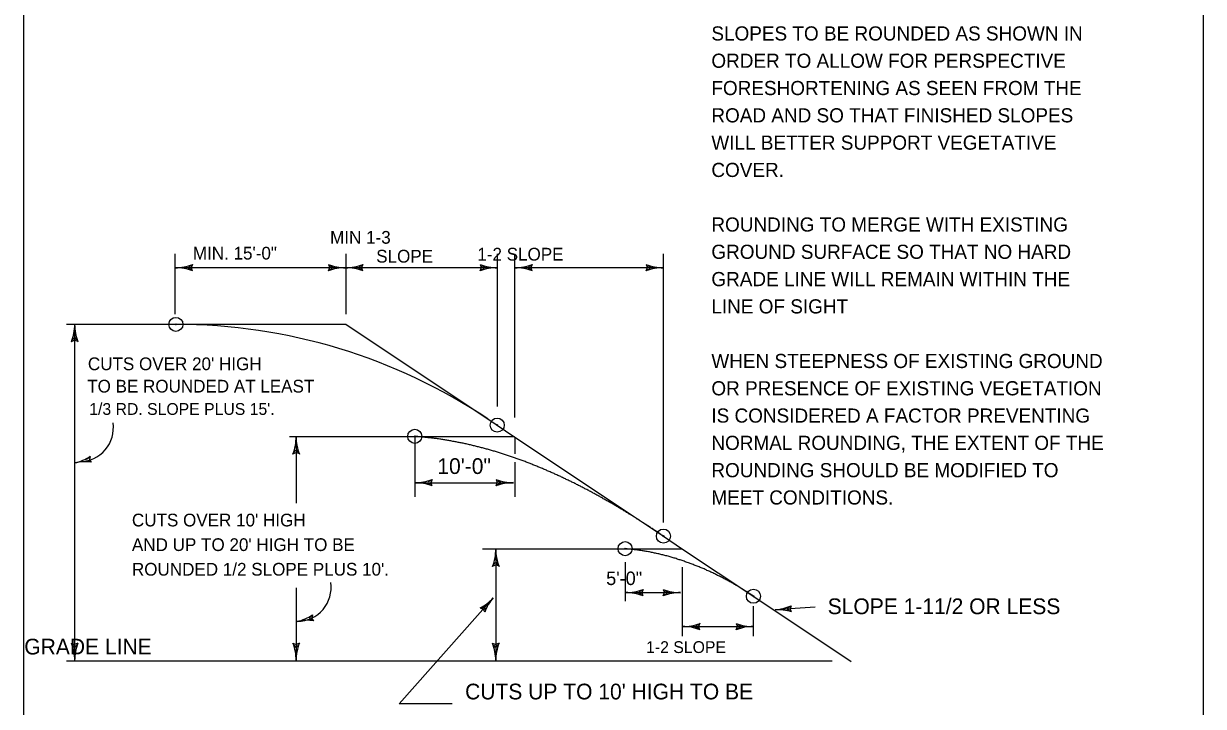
# Model space of a CAD drawing. Extents: x 1000 to 1034, y 999.5 to 1021.5.
# Drawn here: x 1023.5 to 1034, y 1004.54 to 1010.62 of the extents above; entities that cross this region are included whole.
import ezdxf

# ---------------------------------------------------------------- set-up
doc = ezdxf.new("R2010")
doc.units = 0
for name, color, linetype in [('Level 1', 7, 'Continuous'), ('Level 16', 7, 'Continuous'), ('Level 5', 7, 'Continuous'), ('Level 60', 7, 'Continuous'), ('Level 63', 7, 'Continuous')]:
    doc.layers.add(name, color=color, linetype=linetype)

msp = doc.modelspace()

# ---------------------------------------------------------------- linework, layer by layer
at = {"layer": 'Level 1'}
for p, q in [((1023.501, 1002.999), (1023.5, 1020.999)), ((1024.85, 1008.034), (1024.85, 1008.571)), ((1026.371, 1008.034), (1026.371, 1008.571)), ((1027.718, 1007.214), (1027.718, 1008.571)), ((1027.873, 1007.115), (1027.873, 1008.571)), ((1029.194, 1006.181), (1029.194, 1008.571)), ((1024.85, 1007.944), (1023.881, 1007.944)), ((1023.954, 1007.944), (1023.954, 1004.951)), ((1026.371, 1007.944), (1024.85, 1007.944)), ((1026.371, 1007.944), (1027.632, 1007.102)), ((1027.632, 1007.102), (1027.873, 1006.941)), ((1026.726, 1006.944), (1025.867, 1006.944)), ((1025.926, 1006.944), (1025.926, 1006.351)), ((1026.978, 1006.944), (1026.726, 1006.944)), ((1027.868, 1006.944), (1026.978, 1006.944)), ((1026.981, 1006.941), (1026.981, 1006.407)), ((1027.873, 1006.941), (1028.813, 1006.313)), ((1027.873, 1006.941), (1027.873, 1006.791)), ((1027.873, 1006.718), (1027.873, 1006.407)), ((1026.981, 1006.534), (1027.859, 1006.534)), ((1028.813, 1006.313), (1029.194, 1006.059)), ((1029.194, 1006.059), (1029.365, 1005.944)), ((1028.605, 1005.944), (1027.584, 1005.944)), ((1027.702, 1005.944), (1027.702, 1004.951)), ((1028.847, 1005.944), (1028.605, 1005.944)), ((1029.365, 1005.944), (1028.847, 1005.944)), ((1029.365, 1005.944), (1029.998, 1005.522)), ((1028.853, 1005.828), (1028.853, 1005.481)), ((1029.365, 1005.168), (1029.365, 1005.783)), ((1025.926, 1005.598), (1025.926, 1004.951)), ((1026.843, 1004.567), (1027.68, 1005.509)), ((1029.998, 1005.521), (1030.866, 1004.941)), ((1029.996, 1005.168), (1029.996, 1005.435)), ((1030.545, 1005.425), (1030.188, 1005.403)), ((1029.365, 1005.254), (1029.996, 1005.254)), ((1030.697, 1004.944), (1023.881, 1004.944)), ((1027.315, 1004.567), (1026.843, 1004.567))]:
    msp.add_line(p, q, dxfattribs=at)
for centre, radius, start, end in [((1024.855, 1002.944), 5, 56.2524, 90), ((1023.999, 1007.022), 0.3, 269.9761, 8.6751), ((1025.937, 1005.601), 0.3, 269.9761, 8.6751)]:
    msp.add_arc(centre, radius, start, end, dxfattribs=at)
msp.add_spline([(1029.194, 1006.058), (1029.163, 1006.079), (1029.133, 1006.1), (1029.102, 1006.12), (1029.071, 1006.141), (1029.04, 1006.161), (1029.008, 1006.181), (1028.977, 1006.201), (1028.946, 1006.221), (1028.914, 1006.241), (1028.883, 1006.26), (1028.851, 1006.28), (1028.819, 1006.299), (1028.787, 1006.318), (1028.756, 1006.337), (1028.724, 1006.356), (1028.691, 1006.374), (1028.659, 1006.392), (1028.627, 1006.411), (1028.594, 1006.429), (1028.562, 1006.446), (1028.529, 1006.464), (1028.496, 1006.481), (1028.463, 1006.498), (1028.43, 1006.515), (1028.397, 1006.532), (1028.364, 1006.548), (1028.33, 1006.564), (1028.297, 1006.58), (1028.263, 1006.596), (1028.229, 1006.611), (1028.195, 1006.626), (1028.161, 1006.641), (1028.127, 1006.656), (1028.093, 1006.67), (1028.059, 1006.684), (1028.024, 1006.698), (1027.99, 1006.712), (1027.955, 1006.725), (1027.92, 1006.738), (1027.885, 1006.75), (1027.85, 1006.762), (1027.815, 1006.774), (1027.78, 1006.786), (1027.744, 1006.797), (1027.709, 1006.808), (1027.673, 1006.819), (1027.638, 1006.829), (1027.602, 1006.839), (1027.566, 1006.848), (1027.53, 1006.857), (1027.494, 1006.866), (1027.458, 1006.875), (1027.422, 1006.883), (1027.385, 1006.89), (1027.349, 1006.897), (1027.312, 1006.904), (1027.276, 1006.911), (1027.239, 1006.917), (1027.203, 1006.922), (1027.166, 1006.928), (1027.129, 1006.932), (1027.092, 1006.936), (1027.055, 1006.94), (1027.018, 1006.944), (1026.981, 1006.947)], degree=3, dxfattribs=at)
at = {"layer": 'Level 16'}
for p, q in [((1024.99, 1008.465), (1024.966, 1008.455)), ((1024.99, 1008.432), (1024.966, 1008.442)), ((1025.004, 1008.477), (1024.992, 1008.449)), ((1025.004, 1008.42), (1024.992, 1008.449)), ((1026.212, 1008.477), (1026.224, 1008.448)), ((1026.212, 1008.42), (1026.224, 1008.449)), ((1026.226, 1008.465), (1026.25, 1008.455)), ((1026.226, 1008.432), (1026.25, 1008.442)), ((1026.506, 1008.465), (1026.482, 1008.455)), ((1026.506, 1008.432), (1026.482, 1008.442)), ((1026.52, 1008.477), (1026.508, 1008.449)), ((1026.52, 1008.42), (1026.508, 1008.449)), ((1027.563, 1008.477), (1027.575, 1008.448)), ((1027.563, 1008.42), (1027.575, 1008.449)), ((1027.577, 1008.465), (1027.602, 1008.455)), ((1027.577, 1008.432), (1027.602, 1008.442)), ((1028.013, 1008.465), (1027.989, 1008.455)), ((1028.013, 1008.432), (1027.989, 1008.442)), ((1028.027, 1008.477), (1028.015, 1008.449)), ((1028.027, 1008.42), (1028.015, 1008.449)), ((1029.04, 1008.477), (1029.052, 1008.448)), ((1029.04, 1008.42), (1029.052, 1008.449)), ((1029.054, 1008.465), (1029.078, 1008.455)), ((1029.054, 1008.432), (1029.078, 1008.442)), ((1023.938, 1007.804), (1023.948, 1007.828)), ((1023.971, 1007.804), (1023.96, 1007.828)), ((1023.926, 1007.79), (1023.954, 1007.802)), ((1023.983, 1007.79), (1023.954, 1007.802)), ((1024.091, 1006.769), (1024.086, 1006.74)), ((1025.897, 1006.79), (1025.926, 1006.802)), ((1025.909, 1006.804), (1025.919, 1006.828)), ((1025.954, 1006.79), (1025.926, 1006.802)), ((1025.942, 1006.804), (1025.932, 1006.828)), ((1024.081, 1006.755), (1024.061, 1006.74)), ((1024.088, 1006.724), (1024.063, 1006.729)), ((1024.103, 1006.717), (1024.086, 1006.74)), ((1027.121, 1006.551), (1027.097, 1006.541)), ((1027.136, 1006.563), (1027.124, 1006.534)), ((1027.705, 1006.563), (1027.716, 1006.534)), ((1027.719, 1006.551), (1027.743, 1006.54)), ((1027.121, 1006.518), (1027.097, 1006.528)), ((1027.136, 1006.506), (1027.124, 1006.534)), ((1027.705, 1006.506), (1027.716, 1006.534)), ((1027.719, 1006.518), (1027.743, 1006.528)), ((1027.686, 1005.804), (1027.696, 1005.828)), ((1027.719, 1005.804), (1027.708, 1005.828)), ((1027.673, 1005.79), (1027.702, 1005.802)), ((1027.731, 1005.79), (1027.702, 1005.802)), ((1028.998, 1005.572), (1028.974, 1005.562)), ((1028.998, 1005.539), (1028.974, 1005.55)), ((1029.013, 1005.584), (1029.001, 1005.556)), ((1029.013, 1005.527), (1029.001, 1005.556)), ((1029.192, 1005.584), (1029.204, 1005.556)), ((1029.192, 1005.527), (1029.204, 1005.556)), ((1029.207, 1005.572), (1029.231, 1005.562)), ((1029.207, 1005.539), (1029.231, 1005.549)), ((1027.564, 1005.419), (1027.591, 1005.409)), ((1027.581, 1005.421), (1027.604, 1005.432)), ((1027.604, 1005.383), (1027.591, 1005.41)), ((1027.604, 1005.401), (1027.612, 1005.424)), ((1030.317, 1005.426), (1030.295, 1005.415)), ((1030.319, 1005.396), (1030.296, 1005.404)), ((1030.33, 1005.439), (1030.321, 1005.411)), ((1030.333, 1005.385), (1030.321, 1005.411)), ((1026.06, 1005.343), (1026.04, 1005.328)), ((1026.066, 1005.313), (1026.042, 1005.317)), ((1026.07, 1005.357), (1026.065, 1005.328)), ((1026.082, 1005.304), (1026.065, 1005.328)), ((1029.505, 1005.27), (1029.481, 1005.26)), ((1029.505, 1005.237), (1029.481, 1005.248)), ((1029.519, 1005.283), (1029.507, 1005.254)), ((1029.519, 1005.225), (1029.507, 1005.254)), ((1029.842, 1005.282), (1029.854, 1005.254)), ((1029.842, 1005.225), (1029.854, 1005.254)), ((1029.856, 1005.27), (1029.881, 1005.26)), ((1029.856, 1005.237), (1029.881, 1005.248)), ((1023.925, 1005.106), (1023.954, 1005.094)), ((1023.938, 1005.091), (1023.948, 1005.067)), ((1023.983, 1005.106), (1023.954, 1005.094)), ((1023.971, 1005.091), (1023.96, 1005.067)), ((1025.897, 1005.106), (1025.926, 1005.094)), ((1025.909, 1005.091), (1025.919, 1005.067)), ((1025.954, 1005.106), (1025.925, 1005.094)), ((1025.942, 1005.091), (1025.932, 1005.067)), ((1027.673, 1005.106), (1027.702, 1005.094)), ((1027.686, 1005.091), (1027.696, 1005.067)), ((1027.731, 1005.106), (1027.702, 1005.094)), ((1027.718, 1005.091), (1027.708, 1005.067))]:
    msp.add_line(p, q, dxfattribs=at)
for centre, radius, start, end in [((1024.85, 1008.876), 0.428, 269.9869, 291.2101), ((1024.85, 1008.021), 0.428, 68.7899, 90.0131), ((1026.366, 1008.876), 0.428, 248.7899, 270.0131), ((1026.366, 1008.021), 0.428, 89.9869, 111.2101), ((1026.366, 1008.876), 0.428, 269.9869, 291.2101), ((1026.366, 1008.021), 0.428, 68.7899, 90.0131), ((1027.717, 1008.876), 0.428, 248.7899, 270.0131), ((1027.717, 1008.021), 0.428, 89.9869, 111.2101), ((1027.873, 1008.876), 0.428, 269.9869, 291.2101), ((1027.873, 1008.021), 0.428, 68.7899, 90.0131), ((1029.194, 1008.876), 0.428, 248.7899, 270.0131), ((1029.194, 1008.021), 0.428, 89.9869, 111.2101), ((1023.527, 1007.944), 0.428, 338.7899, 0.0131), ((1024.382, 1007.944), 0.428, 179.9869, 201.2101), ((1025.498, 1006.944), 0.428, 338.7899, 0.0131), ((1026.353, 1006.944), 0.428, 179.9869, 201.2101), ((1023.868, 1007.1), 0.399, 282.872, 304.0953), ((1024.046, 1006.322), 0.399, 81.675, 102.8983), ((1026.981, 1006.962), 0.428, 269.9869, 291.2101), ((1027.859, 1006.962), 0.428, 248.7899, 270.0131), ((1026.981, 1006.107), 0.428, 68.7899, 90.0131), ((1027.859, 1006.107), 0.428, 89.9869, 111.2101), ((1027.275, 1005.944), 0.428, 338.7899, 0.0131), ((1028.13, 1005.944), 0.428, 179.9869, 201.2101), ((1027.381, 1005.774), 0.399, 297.2054, 318.4287), ((1027.978, 1005.244), 0.399, 138.4024, 159.6257), ((1028.858, 1005.983), 0.428, 269.9869, 291.2101), ((1028.858, 1005.128), 0.428, 68.7899, 90.0131), ((1029.347, 1005.983), 0.428, 248.7899, 270.0131), ((1029.347, 1005.128), 0.428, 89.9869, 111.2101), ((1030.163, 1005.801), 0.399, 273.6439, 294.8672), ((1030.213, 1005.004), 0.399, 72.4469, 93.6701), ((1025.847, 1005.688), 0.399, 282.872, 304.0953), ((1026.025, 1004.91), 0.399, 81.675, 102.8983), ((1029.365, 1005.681), 0.428, 269.9869, 291.2101), ((1029.365, 1004.826), 0.428, 68.7899, 90.0131), ((1029.996, 1005.681), 0.428, 248.7899, 270.0131), ((1029.996, 1004.826), 0.428, 89.9869, 111.2101), ((1023.527, 1004.951), 0.428, 359.9869, 21.2101), ((1024.382, 1004.951), 0.428, 158.7899, 180.0131), ((1025.498, 1004.951), 0.428, 359.9869, 21.2101), ((1026.353, 1004.951), 0.428, 158.7899, 180.0131), ((1027.274, 1004.951), 0.428, 359.9869, 21.2101), ((1028.13, 1004.951), 0.428, 158.7899, 180.0131)]:
    msp.add_arc(centre, radius, start, end, dxfattribs=at)
at = {"layer": 'Level 5'}
for p, q in [((1024.855, 1007.944), (1024.855, 1007.944)), ((1027.715, 1007.047), (1027.715, 1007.047)), ((1026.981, 1006.947), (1026.981, 1006.947)), ((1029.194, 1006.058), (1029.194, 1006.058)), ((1028.853, 1005.947), (1028.853, 1005.947)), ((1029.995, 1005.523), (1029.995, 1005.523))]:
    msp.add_line(p, q, dxfattribs=at)
for centre, radius in [((1024.855, 1007.944), 0.0625), ((1024.855, 1007.944), 0.00417), ((1027.715, 1007.047), 0.0625), ((1026.981, 1006.947), 0.0625), ((1027.715, 1007.047), 0.00417), ((1026.981, 1006.947), 0.00417), ((1029.194, 1006.059), 0.0625), ((1029.194, 1006.059), 0.00417), ((1028.853, 1005.947), 0.0625), ((1028.853, 1005.947), 0.00417), ((1029.995, 1005.523), 0.0625), ((1029.995, 1005.523), 0.00417)]:
    msp.add_circle(centre, radius, dxfattribs=at)
at = {"layer": 'Level 60'}
for p, q in [((1024.85, 1008.449), (1026.366, 1008.449)), ((1026.366, 1008.449), (1027.718, 1008.449)), ((1027.873, 1008.449), (1029.194, 1008.449)), ((1028.858, 1005.556), (1029.347, 1005.556))]:
    msp.add_line(p, q, dxfattribs=at)
msp.add_spline([(1029.995, 1005.523), (1029.98, 1005.534), (1029.964, 1005.544), (1029.948, 1005.554), (1029.932, 1005.565), (1029.916, 1005.575), (1029.9, 1005.585), (1029.884, 1005.595), (1029.868, 1005.605), (1029.851, 1005.615), (1029.835, 1005.624), (1029.819, 1005.634), (1029.802, 1005.643), (1029.786, 1005.652), (1029.769, 1005.661), (1029.752, 1005.67), (1029.736, 1005.679), (1029.719, 1005.688), (1029.702, 1005.697), (1029.685, 1005.705), (1029.668, 1005.714), (1029.651, 1005.722), (1029.634, 1005.731), (1029.617, 1005.739), (1029.6, 1005.746), (1029.582, 1005.754), (1029.565, 1005.762), (1029.548, 1005.77), (1029.53, 1005.777), (1029.513, 1005.784), (1029.495, 1005.791), (1029.478, 1005.798), (1029.46, 1005.805), (1029.442, 1005.812), (1029.425, 1005.819), (1029.407, 1005.825), (1029.389, 1005.831), (1029.371, 1005.838), (1029.353, 1005.844), (1029.335, 1005.849), (1029.317, 1005.855), (1029.299, 1005.861), (1029.281, 1005.866), (1029.262, 1005.871), (1029.244, 1005.877), (1029.226, 1005.882), (1029.208, 1005.886), (1029.189, 1005.891), (1029.171, 1005.895), (1029.152, 1005.9), (1029.134, 1005.904), (1029.115, 1005.908), (1029.097, 1005.912), (1029.078, 1005.916), (1029.06, 1005.919), (1029.041, 1005.923), (1029.022, 1005.926), (1029.004, 1005.929), (1028.985, 1005.931), (1028.966, 1005.934), (1028.947, 1005.937), (1028.928, 1005.939), (1028.91, 1005.941), (1028.891, 1005.943), (1028.872, 1005.945), (1028.853, 1005.947)], degree=3, dxfattribs=at)
at = {"layer": 'Level 63'}
msp.add_line((1034, 1000), (1034, 1021), dxfattribs=at)

# ---------------------------------------------------------------- texts
at = {"layer": 'Level 1'}
for s, height, p in [('SLOPES TO BE ROUNDED AS SHOWN IN', 0.126, (1029.621, 1010.471)), ('ORDER TO ALLOW FOR PERSPECTIVE', 0.126, (1029.621, 1010.228)), ('FORESHORTENING AS SEEN FROM THE', 0.126, (1029.621, 1009.985)), ('ROAD AND SO THAT FINISHED SLOPES', 0.126, (1029.621, 1009.742)), ('WILL BETTER SUPPORT VEGETATIVE', 0.126, (1029.621, 1009.499)), ('COVER.', 0.126, (1029.621, 1009.256)), ('ROUNDING TO MERGE WITH EXISTING', 0.126, (1029.621, 1008.77)), ('     MIN 1-3', 0.11342, (1026.017, 1008.662)), ('GROUND SURFACE SO THAT NO HARD', 0.126, (1029.621, 1008.527)), ('MIN. 15\'-0"  ', 0.11342, (1025.006, 1008.521)), (' SLOPE ', 0.1134, (1026.596, 1008.494)), ('       1-2 SLOPE', 0.11342, (1027.243, 1008.512)), ('GRADE LINE WILL REMAIN WITHIN THE', 0.126, (1029.621, 1008.284)), ('LINE OF SIGHT', 0.126, (1029.621, 1008.041)), ("CUTS OVER 20' HIGH", 0.11342, (1024.072, 1007.536)), ('WHEN STEEPNESS OF EXISTING GROUND', 0.126, (1029.621, 1007.555)), ('TO BE ROUNDED AT LEAST', 0.11333, (1024.066, 1007.337)), ('OR PRESENCE OF EXISTING VEGETATION', 0.126, (1029.621, 1007.312)), ("1/3 RD. SLOPE PLUS 15'.", 0.105, (1024.084, 1007.138)), ('IS CONSIDERED A FACTOR PREVENTING', 0.126, (1029.621, 1007.069)), ('NORMAL ROUNDING, THE EXTENT OF THE', 0.126, (1029.621, 1006.826)), ('10\'-0"        ', 0.14, (1027.182, 1006.612)), ('ROUNDING SHOULD BE MODIFIED TO', 0.126, (1029.621, 1006.583)), ('MEET CONDITIONS.', 0.126, (1029.621, 1006.34)), ("CUTS OVER 10' HIGH", 0.11342, (1024.464, 1006.145)), ("AND UP TO 20' HIGH TO BE", 0.11342, (1024.464, 1005.926)), ("ROUNDED 1/2 SLOPE PLUS 10'.", 0.11342, (1024.464, 1005.707)), ('   5\'-0"      ', 0.12008, (1028.551, 1005.623)), ('SLOPE 1-11/2 OR LESS   ', 0.14, (1030.656, 1005.364)), ('       GRADE LINE', 0.14, (1023.142, 1005.005)), ('     1-2 SLOPE', 0.10508, (1028.845, 1005.018)), ("CUTS UP TO 10' HIGH TO BE", 0.14, (1027.429, 1004.605))]:
    msp.add_text(s, height=height, dxfattribs=at).set_placement(p)

doc.saveas('drawing.dxf')
